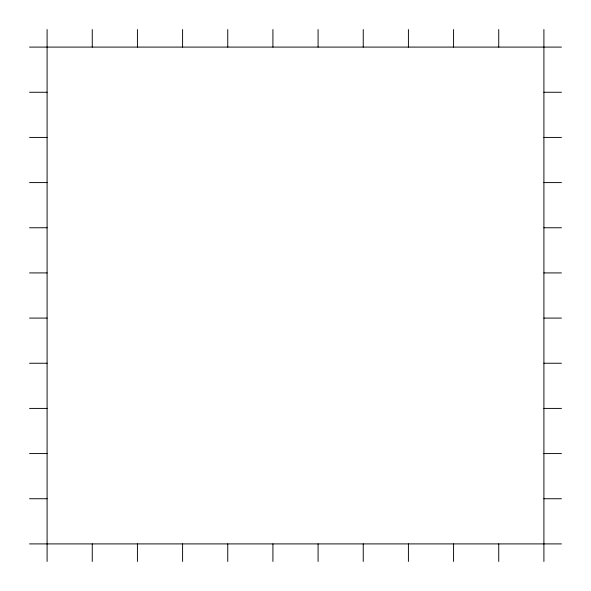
<?xml version="1.0" encoding="UTF-8"?>
<svg xmlns="http://www.w3.org/2000/svg" width="591" height="591" viewBox="0 0 591 591"><rect width="100%" height="100%" fill="white"/><g stroke="black" fill="none" stroke-linecap="round" stroke-linejoin="round"><path stroke-width="0.89" d="M29.55 47.095L561.45 47.095M29.55 92.262L47.095 92.262M543.905 92.262L561.45 92.262M29.55 137.422L47.095 137.422M543.905 137.422L561.45 137.422M29.55 182.589L47.095 182.589M543.905 182.589L561.45 182.589M29.55 227.757L47.095 227.757M543.905 227.757L561.45 227.757M29.55 272.916L47.095 272.916M543.905 272.916L561.45 272.916M29.55 318.084L47.095 318.084M543.905 318.084L561.45 318.084M29.55 363.243L47.095 363.243M543.905 363.243L561.45 363.243M29.55 408.411L47.095 408.411M543.905 408.411L561.45 408.411M29.55 453.578L47.095 453.578M543.905 453.578L561.45 453.578M29.55 498.738L47.095 498.738M543.905 498.738L561.45 498.738M29.55 543.905L561.45 543.905M543.905 29.55L543.905 561.45M498.738 29.55L498.738 47.095M498.738 543.905L498.738 561.45M453.578 29.55L453.578 47.095M453.578 543.905L453.578 561.45M408.411 29.55L408.411 47.095M408.411 543.905L408.411 561.45M363.243 29.55L363.243 47.095M363.243 543.905L363.243 561.45M318.084 29.55L318.084 47.095M318.084 543.905L318.084 561.45M272.916 29.55L272.916 47.095M272.916 543.905L272.916 561.45M227.757 29.55L227.757 47.095M227.757 543.905L227.757 561.45M182.589 29.55L182.589 47.095M182.589 543.905L182.589 561.45M137.422 29.55L137.422 47.095M137.422 543.905L137.422 561.45M92.262 29.55L92.262 47.095M92.262 543.905L92.262 561.45M47.095 29.55L47.095 561.45"/></g></svg>
